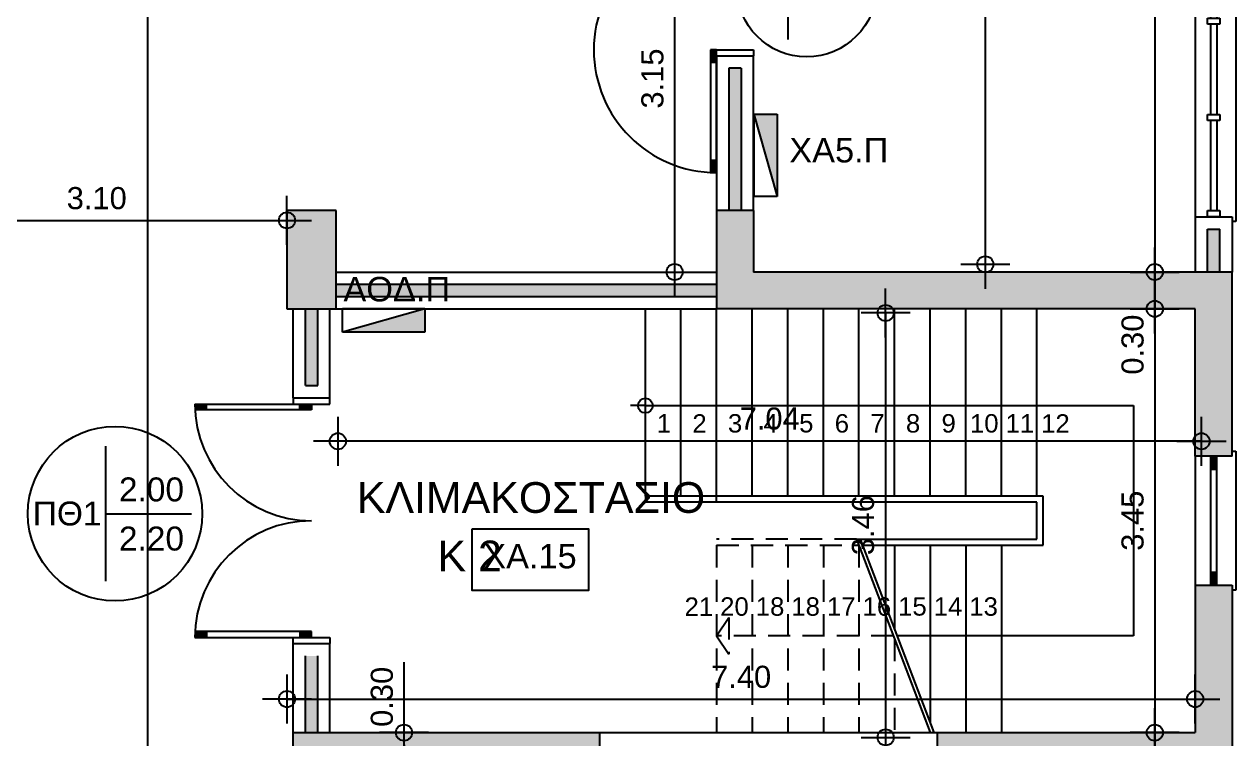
# Model space of a CAD drawing. Header units: metres. Extents: x -11 to 85, y -301 to 135.
# Drawn here: x 37.93 to 47.8, y -113.36 to -107.54 of the extents above; entities that cross this region are included whole.
import ezdxf
from ezdxf.enums import TextEntityAlignment as Align

# ---------------------------------------------------------------- set-up
doc = ezdxf.new("R2010")
doc.units = ezdxf.units.M
doc.header["$LTSCALE"] = 0.036
doc.header["$PDMODE"] = 2
doc.linetypes.add('HIDDEN', pattern=[0.375, 0.25, -0.125])
for name, color, linetype in [('arxitek aorofos', 252, 'Continuous'), ('DIMBLK', 252, 'Continuous'), ('electext', 20, 'Continuous'), ('HLEK-SYMBOL', 3, 'Continuous'), ('HLEK_FL001_SYMBOLS', 230, 'Continuous'), ('Parathira', 252, 'Continuous')]:
    doc.layers.add(name, color=color, linetype=linetype)
doc.styles.add('COMU-N', font='arial.ttf')
doc.styles.get("Standard").update_dxf_attribs({"font": 'arial.ttf'})
doc.styles.add('W4MS2', font='W4MS2.shx')
doc.dimstyles.new('CADWDOT', dxfattribs={"dimscale": 0.1, "dimtxt": 1.8, "dimasz": 0.08, "dimexe": 2, "dimexo": 0, "dimgap": 0.09, "dimtad": 0, "dimrnd": 0.001, "dimzin": 0, "dimdsep": 46, "dimtxsty": 'Standard', "dimblk1": 'ARTDIM', "dimblk2": 'ARTDIM', "dimsah": 1, "dimcen": 0.09, "dimdle": 0.05, "dimse1": 1, "dimse2": 1, "dimadec": 0, "dimazin": 0, "dimtfac": 1, "dimtmove": 0, "dimatfit": 3, "dimldrblk": 'ARTDIM', "dimfxl": 2, "dimtvp": 0.9999, "dimtolj": 1, "dimtzin": 0, "dimarcsym": 0})

# ---------------------------------------------------------------- blocks, each defined once
blk = doc.blocks.new('A$C7E7A7D1A')
at = {"layer": 'Parathira'}
for p, q in [((-0.33, 0.04), (-0.33, -1.09)), ((-0.3, 0.04), (-0.33, 0.04)), ((-0.175, 0), (-0.125, 0)), ((-0.175, -1.05), (-0.175, 0)), ((-0.125, 0), (-0.125, -1.05)), ((0, 0), (0, -1.05)), ((-0.165, 0), (-0.165, -0.105)), ((-0.155, 0), (-0.155, -0.105)), ((-0.145, 0), (-0.145, -0.105)), ((-0.135, 0), (-0.135, -0.105)), ((-0.125, -0.105), (-0.175, -0.105)), ((-0.125, -0.945), (-0.175, -0.945)), ((-0.165, -0.945), (-0.165, -1.05)), ((-0.155, -0.945), (-0.155, -1.05)), ((-0.145, -0.945), (-0.145, -1.05)), ((-0.135, -0.945), (-0.135, -1.05)), ((-0.125, -1.05), (-0.175, -1.05)), ((-0.33, -1.09), (-0.3, -1.09))]:
    blk.add_line(p, q, dxfattribs=at)
blk = doc.blocks.new('A$C52D13D70')
at = {"layer": 'Parathira'}
for p, q in [((-0.33, 0.04), (-0.33, -2.44)), ((-0.3, 0.04), (-0.33, 0.04)), ((-0.1, 0), (-0.2, 0)), ((-0.2, 0), (-0.2, -0.05)), ((-0.1, -0.05), (-0.1, 0)), ((0, 0), (0, -2.4)), ((-0.2, -0.05), (-0.1, -0.05)), ((-0.175, -0.05), (-0.175, -0.7833)), ((-0.125, -0.05), (-0.125, -0.7833)), ((-0.1, -0.7833), (-0.2, -0.7833)), ((-0.2, -0.7833), (-0.2, -0.8333)), ((-0.1, -0.8333), (-0.1, -0.7833)), ((-0.2, -0.8333), (-0.1, -0.8333)), ((-0.175, -0.8333), (-0.175, -1.5667)), ((-0.125, -0.8333), (-0.125, -1.5667)), ((-0.1, -1.5667), (-0.2, -1.5667)), ((-0.2, -1.5667), (-0.2, -1.6167)), ((-0.1, -1.6167), (-0.1, -1.5667)), ((-0.2, -1.6167), (-0.1, -1.6167)), ((-0.175, -1.6167), (-0.175, -2.35)), ((-0.125, -1.6167), (-0.125, -2.35)), ((-0.1, -2.35), (-0.2, -2.35)), ((-0.2, -2.35), (-0.2, -2.4)), ((-0.1, -2.4), (-0.1, -2.35)), ((-0.33, -2.44), (-0.3, -2.44)), ((-0.2, -2.4), (-0.1, -2.4))]:
    blk.add_line(p, q, dxfattribs=at)
blk = doc.blocks.new('ARTDIM')
at = {"layer": 'DIMBLK'}
for p, q in [((0, -24.9975), (0, 24.9975)), ((-24.9975, 0), (24.9975, 0))]:
    blk.add_line(p, q, dxfattribs=at)
blk.add_circle((0, 0), 8.25, dxfattribs=at)
blk = doc.blocks.new('*D1126')
at = {"layer": 'arxitek aorofos', "color": 0, "lineweight": -2}
blk.add_line((43.2318, -106.4155), (43.2318, -109.5495), dxfattribs=at)
at = {"layer": 'Defpoints', "color": 0, "transparency": 16777216}
for p in [(43.5737, -106.4075), (43.2318, -109.5575), (43.5737, -109.5575)]:
    blk.add_point(p, dxfattribs=at)
at = {"layer": 'arxitek aorofos', "color": 0, "lineweight": -2, "xscale": 0.008, "yscale": 0.008, "zscale": 0.008}
for p, rotation in [((43.2318, -106.4075), 90), ((43.2318, -109.5575), 270)]:
    blk.add_blockref('ARTDIM', p, dxfattribs=dict(at, rotation=rotation))
at = {"layer": 'arxitek aorofos', "color": 0, "insert": (43.0518, -107.9825), "char_height": 0.18, "attachment_point": 5, "rotation": 90}
blk.add_mtext('\\A1;3.15', dxfattribs=at)
blk = doc.blocks.new('*D1127')
at = {"layer": 'arxitek aorofos', "color": 0, "lineweight": -2}
for p, q in [((47.1437, -109.5655), (47.1437, -109.8495)), ((47.1437, -109.8575), (47.1437, -110.4321))]:
    blk.add_line(p, q, dxfattribs=at)
at = {"layer": 'Defpoints', "color": 0, "transparency": 16777216}
for p in [(47.4855, -109.5575), (47.1437, -109.8575), (47.4855, -109.8575)]:
    blk.add_point(p, dxfattribs=at)
at = {"layer": 'arxitek aorofos', "color": 0, "lineweight": -2, "xscale": 0.008, "yscale": 0.008, "zscale": 0.008}
for p, rotation in [((47.1437, -109.5575), 90), ((47.1437, -109.8575), 270)]:
    blk.add_blockref('ARTDIM', p, dxfattribs=dict(at, rotation=rotation))
at = {"layer": 'arxitek aorofos', "color": 0, "insert": (46.9637, -110.1488), "char_height": 0.18, "attachment_point": 5, "rotation": 90}
blk.add_mtext('\\A1;0.30', dxfattribs=at)
blk = doc.blocks.new('*D1128')
at = {"layer": 'arxitek aorofos', "color": 0, "lineweight": -2}
blk.add_line((47.1437, -109.8655), (47.1437, -113.2995), dxfattribs=at)
at = {"layer": 'Defpoints', "color": 0, "transparency": 16777216}
for p in [(47.4855, -109.8575), (47.1437, -113.3075), (47.4855, -113.3075)]:
    blk.add_point(p, dxfattribs=at)
at = {"layer": 'arxitek aorofos', "color": 0, "lineweight": -2, "xscale": 0.008, "yscale": 0.008, "zscale": 0.008}
for p, rotation in [((47.1437, -109.8575), 90), ((47.1437, -113.3075), 270)]:
    blk.add_blockref('ARTDIM', p, dxfattribs=dict(at, rotation=rotation))
at = {"layer": 'arxitek aorofos', "color": 0, "insert": (46.9637, -111.5825), "char_height": 0.18, "attachment_point": 5, "rotation": 90}
blk.add_mtext('\\A1;3.45', dxfattribs=at)
blk = doc.blocks.new('*D1129')
at = {"layer": 'arxitek aorofos', "color": 0, "lineweight": -2}
for p, q in [((47.1437, -113.3155), (47.1437, -113.5995)), ((47.1437, -113.6075), (47.1437, -114.1821))]:
    blk.add_line(p, q, dxfattribs=at)
at = {"layer": 'Defpoints', "color": 0, "transparency": 16777216}
for p in [(47.5855, -113.3075), (47.1437, -113.6075), (47.5855, -113.6075)]:
    blk.add_point(p, dxfattribs=at)
at = {"layer": 'arxitek aorofos', "color": 0, "lineweight": -2, "xscale": 0.008, "yscale": 0.008, "zscale": 0.008}
for p, rotation in [((47.1437, -113.3075), 90), ((47.1437, -113.6075), 270)]:
    blk.add_blockref('ARTDIM', p, dxfattribs=dict(at, rotation=rotation))
at = {"layer": 'arxitek aorofos', "color": 0, "insert": (46.9637, -113.8988), "char_height": 0.18, "attachment_point": 5, "rotation": 90}
blk.add_mtext('\\A1;0.30', dxfattribs=at)
blk = doc.blocks.new('*D1139')
at = {"layer": 'arxitek aorofos', "color": 0, "lineweight": -2}
blk.add_line((40.0817, -113.0344), (47.4657, -113.0344), dxfattribs=at)
at = {"layer": 'Defpoints', "color": 0, "transparency": 16777216}
for p in [(40.0737, -109.8575), (47.4737, -109.8575), (47.4737, -113.0344)]:
    blk.add_point(p, dxfattribs=at)
at = {"layer": 'arxitek aorofos', "color": 0, "lineweight": -2, "xscale": 0.008, "yscale": 0.008, "zscale": 0.008, "rotation": 180}
blk.add_blockref('ARTDIM', (40.0737, -113.0344), dxfattribs=at)
at = {"layer": 'arxitek aorofos', "color": 0, "lineweight": -2, "xscale": 0.008, "yscale": 0.008, "zscale": 0.008}
blk.add_blockref('ARTDIM', (47.4737, -113.0344), dxfattribs=at)
at = {"layer": 'arxitek aorofos', "color": 0, "insert": (43.7737, -112.8544), "char_height": 0.18, "attachment_point": 5}
blk.add_mtext('\\A1;7.40', dxfattribs=at)
blk = doc.blocks.new('*D1141')
at = {"layer": 'arxitek aorofos', "color": 0, "lineweight": -2}
blk.add_line((47.1437, -98.9155), (47.1437, -109.5495), dxfattribs=at)
at = {"layer": 'Defpoints', "color": 0, "transparency": 16777216}
for p in [(46.4004, -98.9075), (46.4004, -109.5575), (47.1437, -109.5575)]:
    blk.add_point(p, dxfattribs=at)
at = {"layer": 'arxitek aorofos', "color": 0, "lineweight": -2, "xscale": 0.008, "yscale": 0.008, "zscale": 0.008}
for p, rotation in [((47.1437, -98.9075), 90), ((47.1437, -109.5575), 270)]:
    blk.add_blockref('ARTDIM', p, dxfattribs=dict(at, rotation=rotation))
at = {"layer": 'arxitek aorofos', "color": 0, "insert": (46.9637, -104.2325), "char_height": 0.18, "attachment_point": 5, "rotation": 90}
blk.add_mtext('\\A1;10.65', dxfattribs=at)
blk = doc.blocks.new('*D1163')
at = {"layer": 'arxitek aorofos', "color": 0, "lineweight": -2}
blk.add_line((36.9817, -109.1373), (40.0657, -109.1373), dxfattribs=at)
at = {"layer": 'Defpoints', "color": 0, "transparency": 16777216}
for p in [(40.0737, -109.1373), (36.9737, -109.4075), (40.0737, -109.4075)]:
    blk.add_point(p, dxfattribs=at)
at = {"layer": 'arxitek aorofos', "color": 0, "lineweight": -2, "xscale": 0.008, "yscale": 0.008, "zscale": 0.008, "rotation": 180}
blk.add_blockref('ARTDIM', (36.9737, -109.1373), dxfattribs=at)
at = {"layer": 'arxitek aorofos', "color": 0, "lineweight": -2, "xscale": 0.008, "yscale": 0.008, "zscale": 0.008}
blk.add_blockref('ARTDIM', (40.0737, -109.1373), dxfattribs=at)
at = {"layer": 'arxitek aorofos', "color": 0, "insert": (38.5237, -108.9573), "char_height": 0.18, "attachment_point": 5}
blk.add_mtext('\\A1;3.10', dxfattribs=at)
blk = doc.blocks.new('*D1165')
at = {"layer": 'arxitek aorofos', "color": 0, "lineweight": -2}
for p, q in [((41.0274, -113.3075), (41.0274, -112.7329)), ((41.0274, -113.5995), (41.0274, -113.3155))]:
    blk.add_line(p, q, dxfattribs=at)
at = {"layer": 'Defpoints', "color": 0, "transparency": 16777216}
for p in [(41.0274, -113.3075), (41.2308, -113.3075), (41.2308, -113.6075)]:
    blk.add_point(p, dxfattribs=at)
at = {"layer": 'arxitek aorofos', "color": 0, "lineweight": -2, "xscale": 0.008, "yscale": 0.008, "zscale": 0.008}
for p, rotation in [((41.0274, -113.3075), 90), ((41.0274, -113.6075), 270)]:
    blk.add_blockref('ARTDIM', p, dxfattribs=dict(at, rotation=rotation))
at = {"layer": 'arxitek aorofos', "color": 0, "insert": (40.8474, -113.0162), "char_height": 0.18, "attachment_point": 5, "rotation": 90}
blk.add_mtext('\\A1;0.30', dxfattribs=at)
blk = doc.blocks.new('gJ6_a28')
at = {"layer": 'HLEK-SYMBOL', "color": 0, "linetype": 'Continuous'}
for p, q in [((-0.67, 0), (-0.67, 0.19)), ((-0.67, 0.19), (0, 0.19)), ((-0.67, 0), (0, 0.19)), ((0, 0.19), (0, 0)), ((-0.67, 0), (0, 0))]:
    blk.add_line(p, q, dxfattribs=at)
at = {"layer": 'HLEK-SYMBOL', "color": 0}
blk.add_solid([(-0.67, 0.19), (0, 0.19), (-0.67, 0)], dxfattribs=at)
at = {"layer": 'HLEK-SYMBOL', "color": 0, "style": 'W4MS2', "flags": 8}
blk.add_attdef('NODE_NUMBER', (0.018, 0.0914), '', height=0.1, dxfattribs=at)
blk.add_attdef('NODE_NUMBER', (0.018, 0.0914), '', height=0.1, dxfattribs=at)
blk = doc.blocks.new('*D1883')
at = {"layer": 'Defpoints', "color": 0, "transparency": 16777216}
for p in [(45.0705, -98.9434), (45.0705, -109.4946), (45.7629, -109.4946)]:
    blk.add_point(p, dxfattribs=at)
at = {"layer": 'HLEK_FL001_SYMBOLS', "color": 0, "lineweight": -2, "transparency": 16777216}
blk.add_line((45.7629, -98.9514), (45.7629, -109.4866), dxfattribs=at)
at = {"layer": 'HLEK_FL001_SYMBOLS', "color": 0, "lineweight": -2, "transparency": 16777216, "xscale": 0.008, "yscale": 0.008, "zscale": 0.008}
for p, rotation in [((45.7629, -98.9434), 90), ((45.7629, -109.4946), 270)]:
    blk.add_blockref('ARTDIM', p, dxfattribs=dict(at, rotation=rotation))
at = {"layer": 'HLEK_FL001_SYMBOLS', "color": 0, "transparency": 16777216, "insert": (45.5791, -104.219), "char_height": 0.18, "attachment_point": 5, "rotation": 90}
blk.add_mtext('\\A1;10.55', dxfattribs=at)
blk = doc.blocks.new('*D1891')
at = {"layer": 'Defpoints', "color": 0, "transparency": 16777216}
for p in [(44.5894, -109.8908), (44.5894, -113.3464), (44.9513, -113.3464)]:
    blk.add_point(p, dxfattribs=at)
at = {"layer": 'HLEK_FL001_SYMBOLS', "color": 0, "lineweight": -2, "transparency": 16777216}
blk.add_line((44.9513, -109.8988), (44.9513, -113.3384), dxfattribs=at)
at = {"layer": 'HLEK_FL001_SYMBOLS', "color": 0, "lineweight": -2, "transparency": 16777216, "xscale": 0.008, "yscale": 0.008, "zscale": 0.008}
for p, rotation in [((44.9513, -109.8908), 90), ((44.9513, -113.3464), 270)]:
    blk.add_blockref('ARTDIM', p, dxfattribs=dict(at, rotation=rotation))
at = {"layer": 'HLEK_FL001_SYMBOLS', "color": 0, "transparency": 16777216, "insert": (44.7674, -111.6186), "char_height": 0.18, "attachment_point": 5, "rotation": 90}
blk.add_mtext('\\A1;3.46', dxfattribs=at)
blk = doc.blocks.new('*D1892')
at = {"layer": 'Defpoints', "color": 0, "transparency": 16777216}
for p in [(40.4884, -110.6141), (47.5245, -110.6141), (40.4884, -110.9355)]:
    blk.add_point(p, dxfattribs=at)
at = {"layer": 'HLEK_FL001_SYMBOLS', "color": 0, "lineweight": -2, "transparency": 16777216}
blk.add_line((47.5165, -110.9355), (40.4964, -110.9355), dxfattribs=at)
at = {"layer": 'HLEK_FL001_SYMBOLS', "color": 0, "lineweight": -2, "transparency": 16777216, "xscale": 0.008, "yscale": 0.008, "zscale": 0.008, "rotation": 180}
blk.add_blockref('ARTDIM', (40.4884, -110.9355), dxfattribs=at)
at = {"layer": 'HLEK_FL001_SYMBOLS', "color": 0, "lineweight": -2, "transparency": 16777216, "xscale": 0.008, "yscale": 0.008, "zscale": 0.008}
blk.add_blockref('ARTDIM', (47.5245, -110.9355), dxfattribs=at)
at = {"layer": 'HLEK_FL001_SYMBOLS', "color": 0, "transparency": 16777216, "insert": (44.0065, -110.7518), "char_height": 0.18, "attachment_point": 5}
blk.add_mtext('\\A1;7.04', dxfattribs=at)
blk = doc.blocks.new('*D1898')
at = {"layer": 'Defpoints', "color": 0, "transparency": 16777216}
for p in [(38.3776, -106.4288), (38.3776, -126.8423), (38.937, -126.8423)]:
    blk.add_point(p, dxfattribs=at)
at = {"layer": 'HLEK_FL001_SYMBOLS', "color": 0, "lineweight": -2, "transparency": 16777216}
blk.add_line((38.937, -106.4368), (38.937, -126.8343), dxfattribs=at)
at = {"layer": 'HLEK_FL001_SYMBOLS', "color": 0, "lineweight": -2, "transparency": 16777216, "xscale": 0.008, "yscale": 0.008, "zscale": 0.008}
for p, rotation in [((38.937, -106.4288), 90), ((38.937, -126.8423), 270)]:
    blk.add_blockref('ARTDIM', p, dxfattribs=dict(at, rotation=rotation))
at = {"layer": 'HLEK_FL001_SYMBOLS', "color": 0, "transparency": 16777216, "insert": (38.7532, -116.6355), "char_height": 0.18, "attachment_point": 5, "rotation": 90}
blk.add_mtext('\\A1;20.41', dxfattribs=at)

msp = doc.modelspace()

# ---------------------------------------------------------------- hatches: boundary and pattern name
at = {"layer": 'arxitek aorofos'}
for points in [[(43.7737, -107.8981), (43.6737, -107.8981), (43.6737, -109.0575), (43.7737, -109.0575)], [(40.4737, -109.0575), (40.0737, -109.0575), (40.0737, -109.8575), (40.4737, -109.8575)], [(43.8737, -109.5575), (43.8737, -109.0575), (43.5737, -109.0575), (43.5737, -109.8575), (47.4737, -109.8575), (47.4737, -111.0575), (47.7737, -111.0575), (47.7737, -109.5575)], [(47.6737, -109.2075), (47.5737, -109.2075), (47.5737, -109.5575), (47.6737, -109.5575)], [(40.4737, -109.6575), (40.4737, -109.7575), (43.5737, -109.7575), (43.5737, -109.6575)], [(40.2237, -109.8575), (40.3237, -109.8575), (40.3237, -110.4825), (40.2237, -110.4825)], [(47.4737, -113.3075), (45.3737, -113.3075), (45.3737, -113.6075), (47.7737, -113.6075), (47.7737, -112.1075), (47.4737, -112.1075)], [(42.6237, -115.4075), (42.6237, -113.3075), (40.1237, -113.3075), (40.1237, -113.6075), (42.3237, -113.6075), (42.3237, -115.1075), (40.1237, -115.1075), (40.1237, -116.0075), (40.4237, -116.0075), (40.4237, -115.4075)]]:
    msp.add_hatch(color=256, dxfattribs=at).paths.add_polyline_path(points)
h = msp.add_hatch(color=256, dxfattribs=at)
h.paths.add_polyline_path([(40.2237, -112.6825), (40.3237, -112.6825), (40.3237, -112.8786), (40.2237, -112.8786)])
h.paths.add_polyline_path([(40.2237, -112.8786), (40.3237, -112.8786), (40.3237, -113.3075), (40.2237, -113.3075)])

# ---------------------------------------------------------------- linework, layer by layer
for p, q in [((44.1542, -106.8058), (44.1542, -107.6638)), ((43.5237, -107.7481), (43.5237, -108.7469)), ((43.5737, -107.7481), (43.5237, -107.7481)), ((43.5337, -107.7481), (43.5337, -107.8481)), ((43.5437, -107.7481), (43.5437, -107.8481)), ((43.5537, -107.7481), (43.5537, -107.8481)), ((43.5637, -107.7481), (43.5637, -107.8481)), ((43.5737, -108.7481), (43.5737, -107.7481)), ((43.5737, -107.7481), (43.8737, -107.7481)), ((43.5737, -107.7981), (43.5737, -107.7481)), ((43.8737, -107.7481), (43.8737, -107.7981)), ((43.5237, -107.8481), (43.5737, -107.8481)), ((43.5737, -107.7981), (43.8737, -107.7981)), ((43.5737, -107.7981), (43.5737, -109.0575)), ((43.8737, -109.0575), (43.8737, -107.7981)), ((43.7737, -107.8981), (43.6737, -107.8981)), ((43.6737, -107.8981), (43.6737, -109.0575)), ((43.7737, -107.8981), (43.7737, -109.0575)), ((43.5237, -108.6481), (43.5737, -108.6481)), ((43.5337, -108.6481), (43.5337, -108.7473)), ((43.5437, -108.6481), (43.5437, -108.7477)), ((43.5537, -108.6481), (43.5537, -108.7479)), ((43.5637, -108.6481), (43.5637, -108.7481)), ((40.0737, -109.0575), (40.0737, -109.8575)), ((40.4737, -109.0575), (40.0737, -109.0575)), ((40.4737, -109.8575), (40.4737, -109.0575)), ((43.8737, -109.0575), (43.5737, -109.0575)), ((43.5737, -109.0575), (43.5737, -109.8575)), ((43.8737, -109.0575), (43.8737, -109.5575)), ((47.4737, -109.1075), (47.7737, -109.1075)), ((47.4737, -109.1075), (47.4737, -109.5575)), ((47.7737, -109.1075), (47.7737, -109.5575)), ((47.5737, -109.5575), (47.5737, -109.2075)), ((47.5737, -109.2075), (47.6737, -109.2075)), ((47.6737, -109.5575), (47.6737, -109.2075)), ((40.4737, -109.5575), (43.5737, -109.5575)), ((47.7737, -109.5575), (43.8737, -109.5575)), ((47.7737, -111.0575), (47.7737, -109.5575)), ((40.4737, -109.6575), (43.5737, -109.6575)), ((40.4737, -109.7575), (43.5737, -109.7575)), ((40.0737, -109.8575), (40.4737, -109.8575)), ((40.1237, -110.5825), (40.1237, -109.8575)), ((40.2237, -110.4825), (40.2237, -109.8575)), ((40.3237, -110.4825), (40.3237, -109.8575)), ((40.4237, -110.5825), (40.4237, -109.8575)), ((40.4737, -109.8575), (43.5737, -109.8575)), ((47.4737, -109.8575), (43.5737, -109.8575)), ((47.4737, -111.0575), (47.4737, -109.8575)), ((40.2237, -110.4825), (40.3237, -110.4825)), ((39.3237, -110.6325), (40.2737, -110.6325)), ((39.4187, -110.642), (39.3238, -110.642)), ((39.4187, -110.6515), (39.3239, -110.6515)), ((39.4187, -110.68), (39.4187, -110.6325)), ((40.1237, -110.5825), (40.4237, -110.5825)), ((40.1237, -110.5825), (40.1237, -110.6325)), ((40.1237, -110.6325), (40.4237, -110.6325)), ((40.1787, -110.68), (40.1787, -110.6325)), ((40.2737, -110.642), (40.1787, -110.642)), ((40.2737, -110.6515), (40.1787, -110.6515)), ((40.2737, -110.6325), (40.2737, -110.68)), ((40.4237, -110.6325), (40.4237, -110.5825)), ((39.4187, -110.661), (39.3241, -110.661)), ((39.4187, -110.6705), (39.3245, -110.6705)), ((40.2737, -110.68), (39.3249, -110.68)), ((40.2737, -110.661), (40.1787, -110.661)), ((40.2737, -110.6705), (40.1787, -110.6705)), ((38.5947, -110.975), (38.5947, -112.075)), ((47.7737, -111.0575), (47.4737, -111.0575)), ((38.5947, -111.525), (39.2947, -111.525)), ((47.4737, -112.1075), (47.4737, -113.3075)), ((47.4737, -112.1075), (47.7737, -112.1075)), ((47.7737, -112.1075), (47.7737, -113.6075)), ((39.4187, -112.523), (39.3238, -112.523)), ((39.4187, -112.5135), (39.3239, -112.5135)), ((39.4187, -112.504), (39.3241, -112.504)), ((39.4187, -112.4945), (39.3245, -112.4945)), ((40.2737, -112.485), (39.3249, -112.485)), ((39.4187, -112.485), (39.4187, -112.5325)), ((40.1787, -112.485), (40.1787, -112.5325)), ((40.2737, -112.4945), (40.1787, -112.4945)), ((40.2737, -112.504), (40.1787, -112.504)), ((40.2737, -112.5135), (40.1787, -112.5135)), ((40.2737, -112.523), (40.1787, -112.523)), ((40.2737, -112.5325), (40.2737, -112.485)), ((39.3237, -112.5325), (40.2737, -112.5325)), ((40.1237, -112.5825), (40.1237, -112.5325)), ((40.1237, -112.5325), (40.4237, -112.5325)), ((40.1237, -113.3075), (40.1237, -112.5825)), ((40.1237, -112.5825), (40.4237, -112.5825)), ((40.4237, -112.5325), (40.4237, -112.5825)), ((40.4237, -113.3075), (40.4237, -112.5825)), ((40.2237, -113.3075), (40.2237, -112.6825)), ((40.3237, -113.3075), (40.3237, -112.6825)), ((40.1237, -113.6075), (40.1237, -113.3075)), ((40.1237, -113.3075), (42.6237, -113.3075)), ((42.6237, -115.4075), (42.6237, -113.3075)), ((42.6237, -113.3075), (45.3737, -113.3075)), ((45.3737, -113.6075), (45.3737, -113.3075)), ((45.3737, -113.3075), (47.4737, -113.3075))]:
    msp.add_line(p, q, dxfattribs=at)
at = {"layer": 'arxitek aorofos', "linetype": 'Continuous'}
for p, q in [((42.9937, -111.3825), (42.9937, -109.8575)), ((43.2837, -111.3825), (43.2837, -109.8575)), ((43.5737, -111.3825), (43.5737, -109.8575)), ((43.8637, -111.3825), (43.8637, -109.8575)), ((44.1537, -111.3825), (44.1537, -109.8575)), ((44.4437, -111.3825), (44.4437, -109.8575)), ((44.7337, -111.3825), (44.7337, -109.8575)), ((45.0237, -111.3825), (45.0237, -109.8575)), ((45.3137, -111.3825), (45.3137, -109.8575)), ((45.6037, -111.3825), (45.6037, -109.8575)), ((45.8937, -111.3825), (45.8937, -109.8575)), ((46.1837, -111.3825), (46.1837, -109.8575)), ((42.9937, -110.645), (42.8737, -110.645)), ((42.9937, -110.645), (46.9712, -110.645)), ((46.9712, -110.645), (46.9712, -112.52)), ((44.7337, -111.3825), (42.9937, -111.3825)), ((42.9937, -111.3825), (42.9937, -111.4325)), ((44.7527, -111.4325), (42.9937, -111.4325)), ((44.7337, -111.3825), (44.7337, -111.3825)), ((46.2337, -111.3825), (44.7337, -111.3825)), ((46.1837, -111.4325), (44.7527, -111.4325)), ((46.1837, -111.7325), (46.1837, -111.4325)), ((46.2337, -111.7825), (46.2337, -111.3825)), ((44.7147, -111.7325), (45.3137, -113.3075)), ((44.7147, -111.7325), (46.1837, -111.7325)), ((44.7447, -111.7325), (45.3437, -113.3075)), ((44.7637, -111.7825), (46.2337, -111.7825)), ((45.0237, -111.7825), (45.0237, -112.4661)), ((45.3137, -111.7825), (45.3137, -113.2286)), ((45.6037, -111.7825), (45.6037, -113.3075)), ((45.8937, -111.7825), (45.8937, -113.3075)), ((46.9712, -112.52), (45.0442, -112.52))]:
    msp.add_line(p, q, dxfattribs=at)
at = {"layer": 'arxitek aorofos', "linetype": 'HIDDEN', "ltscale": 20}
for p, q in [((43.5737, -111.4325), (43.5737, -111.3825)), ((44.7147, -111.7325), (43.5737, -111.7325)), ((43.5737, -111.7825), (43.5737, -113.3075)), ((43.5737, -111.7825), (44.7337, -111.7825)), ((43.8637, -111.7825), (43.8637, -113.3075)), ((44.1537, -111.7825), (44.1537, -113.3075)), ((44.4437, -111.7825), (44.4437, -113.3075)), ((44.7337, -111.7825), (44.7337, -113.3075)), ((43.5737, -112.52), (43.6737, -112.37)), ((43.6737, -112.37), (43.6737, -112.67)), ((43.5737, -112.52), (43.6737, -112.67)), ((45.0142, -112.52), (43.5737, -112.52)), ((45.0237, -112.545), (45.0237, -113.3075))]:
    msp.add_line(p, q, dxfattribs=at)
at = {"layer": 'arxitek aorofos'}
for centre, radius in [((44.308, -107.2348), 0.5712), ((38.6728, -111.525), 0.7105)]:
    msp.add_circle(centre, radius, dxfattribs=at)
at = {"layer": 'arxitek aorofos', "linetype": 'Continuous'}
msp.add_circle((42.9937, -110.645), 0.06, dxfattribs=at)
at = {"layer": 'arxitek aorofos'}
for centre, radius, start, end in [((43.5737, -107.7481), 1, 90, 270), ((40.2737, -110.6325), 0.95, 180, 270), ((40.2737, -112.5325), 0.95, 90, 180)]:
    msp.add_arc(centre, radius, start, end, dxfattribs=at)
at = {"layer": 'electext'}
msp.add_lwpolyline([(41.582, -111.6489), (42.5315, -111.6489), (42.5315, -112.15), (41.582, -112.15)], close=True, dxfattribs=at)

# ---------------------------------------------------------------- block references
at = {"layer": 'arxitek aorofos', "xscale": -1}
for name, p in [('A$C52D13D70', (47.4737, -106.7075)), ('A$C7E7A7D1A', (47.4737, -111.0575))]:
    msp.add_blockref(name, p, dxfattribs=at)
at = {"layer": 'HLEK_FL001_SYMBOLS'}
for p, rotation in [((43.8768, -108.9428), 270), ((40.5254, -109.8578), 180)]:
    msp.add_blockref('gJ6_a28', p, dxfattribs=dict(at, rotation=rotation))

# ---------------------------------------------------------------- texts
at = {"layer": 'arxitek aorofos', "style": 'COMU-N'}
for s, p in [('1', (43.1446, -110.7895)), ('2', (43.4346, -110.7895)), ('3', (43.7246, -110.7895)), ('4', (44.0146, -110.7895)), ('5', (44.3046, -110.7895)), ('6', (44.5946, -110.7895)), ('7', (44.8846, -110.7895)), ('8', (45.1746, -110.7895)), ('9', (45.4646, -110.7895)), ('10', (45.7546, -110.7895)), ('11', (46.0446, -110.7895)), ('12', (46.3346, -110.7895)), ('21', (43.4293, -112.281)), ('20', (43.7193, -112.281)), ('18', (44.0093, -112.281)), ('18', (44.2993, -112.281)), ('17', (44.5893, -112.281)), ('16', (44.8793, -112.281)), ('15', (45.1693, -112.281)), ('14', (45.4593, -112.281)), ('13', (45.7493, -112.281))]:
    msp.add_text(s, height=0.15, dxfattribs=at).set_placement(p, align=Align.MIDDLE)
for s, p in [('ΚΛΙΜΑΚΟΣΤΑΣΙΟ', (40.6428, -111.5184)), ('K 2', (41.3001, -111.9942))]:
    msp.add_text(s, height=0.25, dxfattribs=at).set_placement(p)
for tag, text, p in [('2.00', '0.90', (38.9697, -111.425)), ('ΠΘ1', '2.20', (38.2824, -111.6211)), ('2.20', '2.20', (38.9697, -111.825))]:
    msp.add_attdef(tag, text=text, height=0.195, dxfattribs=at).set_placement(p, align=Align.CENTER)
at = {"layer": 'electext', "style": 'COMU-N'}
for s, p in [('ΧΑ5.Π', (44.1661, -108.6656)), ('ΑΟΔ.Π', (40.5336, -109.7971)), ('XA.15', (41.6729, -111.9706))]:
    msp.add_text(s, height=0.2, dxfattribs=at).set_placement(p)

# ---------------------------------------------------------------- dimensions: what is measured, and where the dimension line sits
at = {"layer": 'arxitek aorofos'}
dim = msp.add_aligned_dim(p1=(46.4004, -98.9075), p2=(46.4004, -109.5575), distance=0.7433, dimstyle='CADWDOT', dxfattribs=at)
dim.commit()
dim.dimension.update_dxf_attribs({"geometry": '*D1141', "text_midpoint": (46.9637, -104.2325)})
for base, p1, p2, picture, middle in [((43.2318, -109.5575), (43.5737, -106.4075), (43.5737, -109.5575), '*D1126', (43.0518, -107.9825)), ((47.1437, -109.8575), (47.4855, -109.5575), (47.4855, -109.8575), '*D1127', (46.9637, -110.1488)), ((47.1437, -113.3075), (47.4855, -109.8575), (47.4855, -113.3075), '*D1128', (46.9637, -111.5825)), ((41.0274, -113.3075), (41.2308, -113.6075), (41.2308, -113.3075), '*D1165', (40.8474, -113.0162)), ((47.1437, -113.6075), (47.5855, -113.3075), (47.5855, -113.6075), '*D1129', (46.9637, -113.8988))]:
    dim = msp.add_linear_dim(base=base, p1=p1, p2=p2, angle=90, dimstyle='CADWDOT', dxfattribs=at)
    dim.commit()
    dim.dimension.update_dxf_attribs({"geometry": picture, "text_midpoint": middle})
for base, p1, p2, picture, middle in [((40.0737, -109.1373), (36.9737, -109.4075), (40.0737, -109.4075), '*D1163', (38.5237, -108.9573)), ((47.4737, -113.0344), (40.0737, -109.8575), (47.4737, -109.8575), '*D1139', (43.7737, -112.8544))]:
    dim = msp.add_linear_dim(base=base, p1=p1, p2=p2, dimstyle='CADWDOT', dxfattribs=at)
    dim.commit()
    dim.dimension.update_dxf_attribs({"geometry": picture, "text_midpoint": middle})
at = {"layer": 'HLEK_FL001_SYMBOLS'}
for base, p1, p2, picture, middle in [((45.7629, -109.4946), (45.0705, -98.9434), (45.0705, -109.4946), '*D1883', (45.5791, -104.219)), ((38.937, -126.8423), (38.3776, -106.4288), (38.3776, -126.8423), '*D1898', (38.7532, -116.6355)), ((44.9513, -113.3464), (44.5894, -109.8908), (44.5894, -113.3464), '*D1891', (44.7674, -111.6186))]:
    dim = msp.add_linear_dim(base=base, p1=p1, p2=p2, angle=90, dimstyle='CADWDOT', override={"dimfxl": 0.18}, dxfattribs=at)
    dim.commit()
    dim.dimension.update_dxf_attribs({"geometry": picture, "text_midpoint": middle})
dim = msp.add_linear_dim(base=(40.4884, -110.9355), p1=(47.5245, -110.6141), p2=(40.4884, -110.6141), dimstyle='CADWDOT', override={"dimfxl": 0.18}, dxfattribs=at)
dim.commit()
dim.dimension.update_dxf_attribs({"geometry": '*D1892', "text_midpoint": (44.0065, -110.7518)})

doc.saveas('drawing.dxf')
